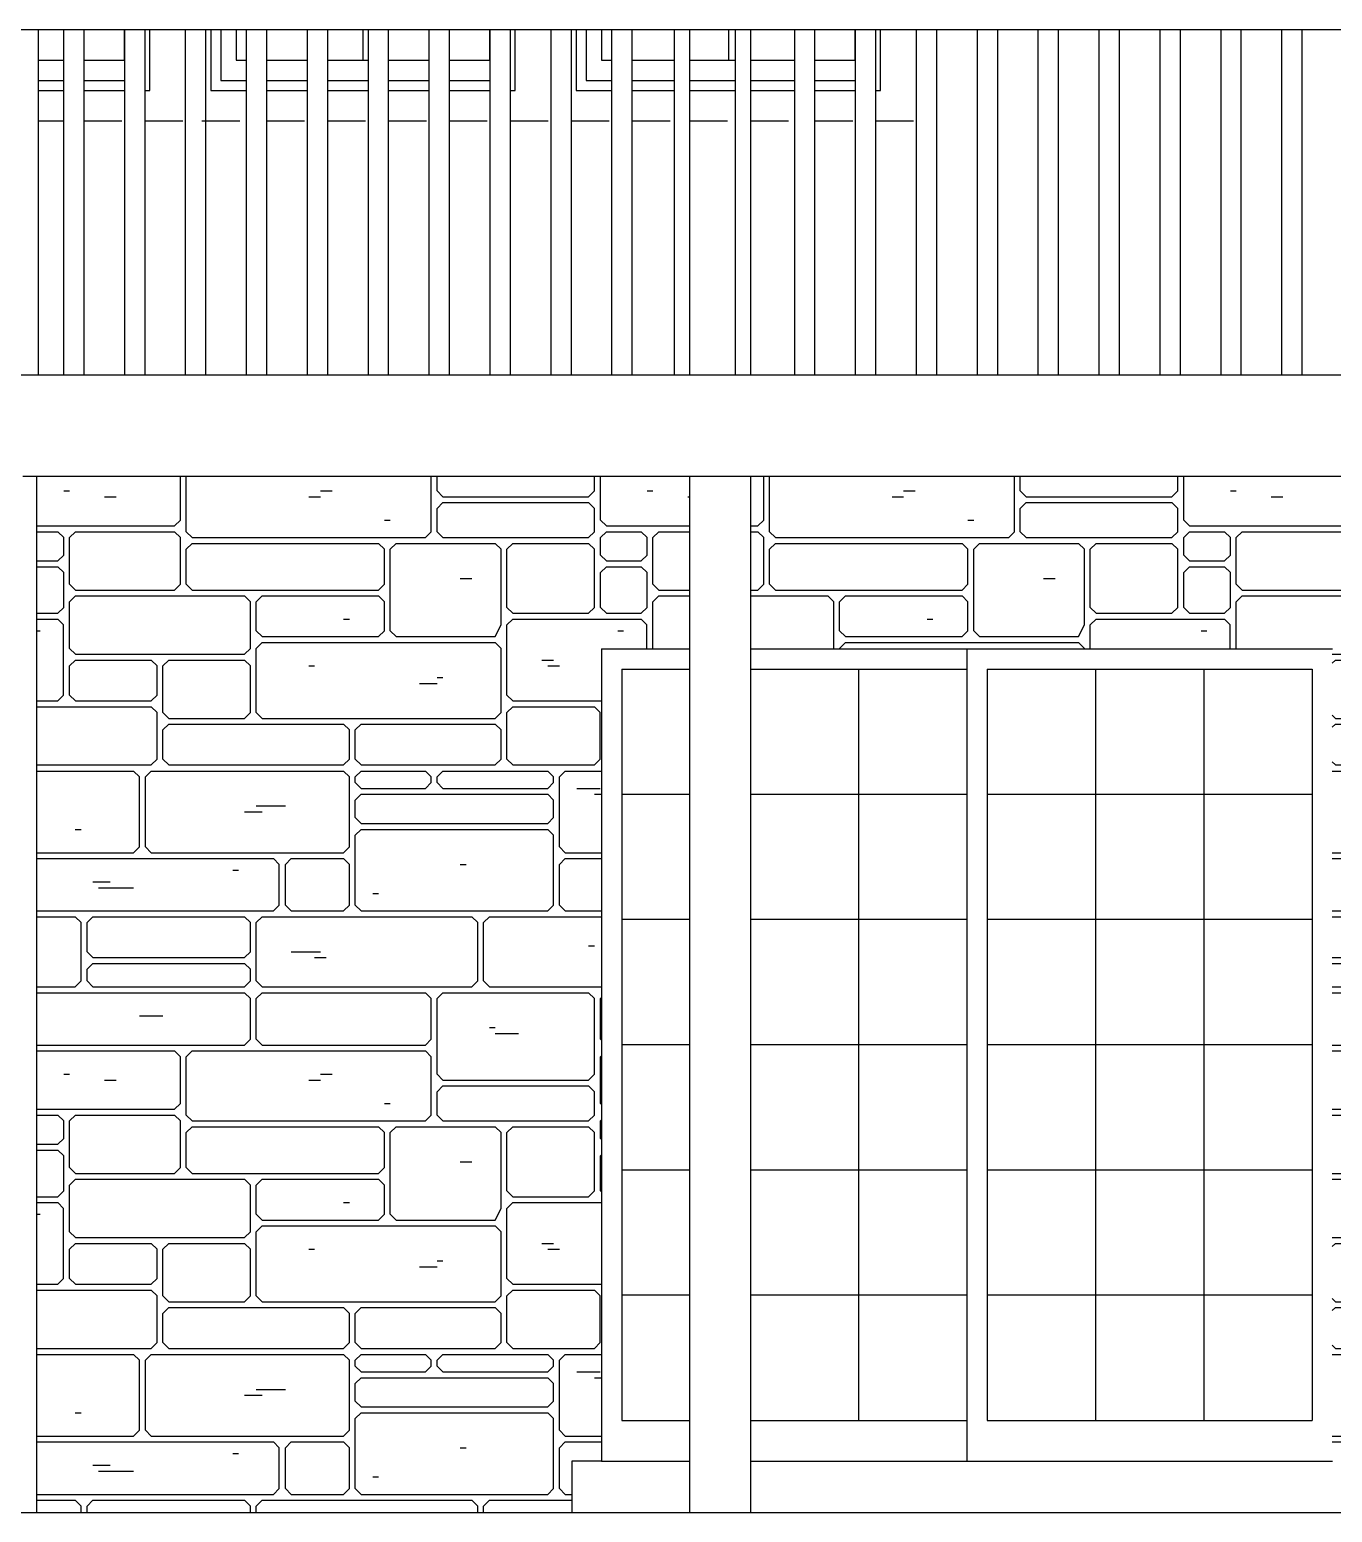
# Model space of a CAD drawing. Header units: inches. Extents: x 52 to 2123, y 129 to 1246.
# Drawn here: x 796.5 to 924.8, y 135.9 to 282 of the extents above; entities that cross this region are included whole.
import ezdxf

# ---------------------------------------------------------------- set-up
doc = ezdxf.new("R2010")
doc.units = ezdxf.units.IN
doc.header["$LTSCALE"] = 15
doc.header["$MEASUREMENT"] = 0
doc.linetypes.add('HIDDEN', pattern=[0.375, 0.25, -0.125])
for name, color, linetype in [('Exterior', 5, 'CONTINUOUS'), ('Exterior Details', 7, 'CONTINUOUS'), ('Masonry', 1, 'CONTINUOUS')]:
    doc.layers.add(name, color=color, linetype=linetype)

# ---------------------------------------------------------------- blocks, each defined once
blk = doc.blocks.new('Lower Bricks 4')
at = {"layer": 'Exterior', "color": 2}
blk.add_line((918.78, 235.98), (919.93, 235.98), dxfattribs=at)
at = {"layer": 'Exterior'}
for p, q in [((915.33, 221.04), (915.38, 220.99)), ((924.79, 152.39), (925.1, 152.08))]:
    blk.add_line(p, q, dxfattribs=at)
at = {"layer": 'Exterior Details'}
for p, q in [((868.78, 233.68), (868.78, 237.99)), ((869.35, 232.53), (869.35, 237.99)), ((893.48, 232.53), (893.48, 237.99)), ((894.05, 236.55), (894.05, 237.99)), ((909.57, 236.55), (909.57, 237.99)), ((910.16, 233.68), (910.16, 237.99)), ((926.25, 233.68), (926.25, 237.99)), ((926.82, 232.53), (926.82, 237.99)), ((881.42, 235.98), (882.56, 235.98)), ((882.56, 236.55), (883.71, 236.55)), ((894.05, 236.55), (894.63, 235.98)), ((894.05, 234.83), (894.63, 235.4)), ((894.63, 235.98), (908.99, 235.98)), ((894.63, 235.4), (908.99, 235.4)), ((908.99, 235.98), (909.57, 236.55)), ((908.99, 235.4), (909.57, 234.83)), ((914.76, 236.55), (915.33, 236.55)), ((938.88, 235.98), (940.03, 235.98)), ((940.03, 236.55), (941.18, 236.55)), ((894.05, 232.53), (894.05, 234.83)), ((909.57, 232.53), (909.57, 234.83)), ((867.46, 233.1), (868.2, 233.1)), ((867.46, 232.53), (868.2, 232.53)), ((868.2, 233.1), (868.78, 233.68)), ((868.2, 232.53), (868.78, 231.95)), ((869.35, 232.53), (869.93, 231.95)), ((888.88, 233.68), (889.46, 233.68)), ((892.91, 231.95), (893.48, 232.53)), ((894.05, 232.53), (894.63, 231.95)), ((908.99, 231.95), (909.57, 232.53)), ((910.16, 233.68), (910.73, 233.1)), ((910.16, 231.95), (910.73, 232.53)), ((910.73, 233.1), (925.67, 233.1)), ((910.73, 232.53), (914.18, 232.53)), ((914.18, 232.53), (914.76, 231.95)), ((915.33, 231.95), (915.91, 232.53)), ((915.91, 232.53), (925.67, 232.53)), ((925.67, 233.1), (926.25, 233.68)), ((925.67, 232.53), (926.25, 231.95)), ((926.82, 232.53), (927.39, 231.95)), ((868.78, 227.36), (868.78, 231.95)), ((869.35, 230.81), (869.93, 231.38)), ((869.35, 227.36), (869.35, 230.81)), ((869.93, 231.95), (892.91, 231.95)), ((869.93, 231.38), (888.31, 231.38)), ((888.31, 231.38), (888.88, 230.81)), ((888.88, 227.36), (888.88, 230.81)), ((889.46, 230.81), (890.03, 231.38)), ((889.46, 222.76), (889.46, 230.81)), ((890.03, 231.38), (899.8, 231.38)), ((894.63, 231.95), (908.99, 231.95)), ((899.8, 231.38), (900.37, 230.81)), ((900.37, 223.34), (900.37, 230.81)), ((900.95, 230.81), (901.52, 231.38)), ((900.95, 225.06), (900.95, 230.81)), ((901.52, 231.38), (908.99, 231.38)), ((908.99, 231.38), (909.57, 230.81)), ((909.57, 225.06), (909.57, 230.81)), ((910.16, 230.23), (910.16, 231.95)), ((914.76, 230.23), (914.76, 231.95)), ((915.33, 227.36), (915.33, 231.95)), ((926.25, 227.36), (926.25, 231.95)), ((926.82, 230.81), (927.39, 231.38)), ((926.82, 227.36), (926.82, 230.81)), ((927.39, 231.95), (943.79, 231.95)), ((927.39, 231.38), (943.79, 231.38)), ((910.16, 230.23), (910.73, 229.66)), ((910.73, 229.66), (914.18, 229.66)), ((914.18, 229.66), (914.76, 230.23)), ((896.35, 227.93), (897.5, 227.93)), ((910.16, 228.51), (910.73, 229.08)), ((910.16, 225.06), (910.16, 228.51)), ((910.73, 229.08), (914.18, 229.08)), ((914.18, 229.08), (914.76, 228.51)), ((914.76, 225.06), (914.76, 228.51)), ((867.46, 226.78), (868.2, 226.78)), ((868.2, 226.78), (868.78, 227.36)), ((869.35, 227.36), (869.93, 226.78)), ((869.93, 226.78), (888.31, 226.78)), ((888.31, 226.78), (888.88, 227.36)), ((915.33, 227.36), (915.91, 226.78)), ((915.91, 226.78), (925.67, 226.78)), ((925.67, 226.78), (926.25, 227.36)), ((926.82, 227.36), (927.39, 226.78)), ((927.39, 226.78), (943.79, 226.78)), ((867.46, 226.21), (875.1, 226.21)), ((875.1, 226.21), (875.67, 225.63)), ((875.67, 221.04), (875.67, 225.63)), ((876.25, 225.63), (876.82, 226.21)), ((876.25, 222.76), (876.25, 225.63)), ((876.82, 226.21), (888.31, 226.21)), ((888.31, 226.21), (888.88, 225.63)), ((888.88, 222.76), (888.88, 225.63)), ((900.95, 225.06), (901.52, 224.49)), ((908.99, 224.49), (909.57, 225.06)), ((910.16, 225.06), (910.73, 224.49)), ((914.18, 224.49), (914.76, 225.06)), ((915.33, 225.63), (915.91, 226.21)), ((915.33, 221.04), (915.33, 225.63)), ((915.91, 226.21), (932.57, 226.21)), ((932.57, 226.21), (933.14, 225.63)), ((933.14, 221.04), (933.14, 225.63)), ((933.71, 225.63), (934.29, 226.21)), ((933.71, 222.76), (933.71, 225.63)), ((934.29, 226.21), (943.79, 226.21)), ((884.86, 223.91), (885.44, 223.91)), ((900.95, 223.34), (901.52, 223.91)), ((901.52, 224.49), (908.99, 224.49)), ((901.52, 223.91), (914.16, 223.91)), ((910.73, 224.49), (914.18, 224.49)), ((914.16, 223.91), (914.74, 223.34)), ((942.33, 223.91), (942.91, 223.91)), ((876.25, 222.76), (876.82, 222.19)), ((876.82, 222.19), (888.31, 222.19)), ((888.31, 222.19), (888.88, 222.76)), ((889.46, 222.76), (890.03, 222.19)), ((890.03, 222.19), (899.8, 222.19)), ((899.8, 222.19), (900.37, 223.34)), ((900.95, 220.99), (900.95, 223.34)), ((911.86, 222.76), (912.44, 222.76)), ((914.74, 220.99), (914.74, 223.34)), ((933.71, 222.76), (934.29, 222.19)), ((934.29, 222.19), (943.79, 222.19)), ((875.62, 220.99), (875.67, 221.04)), ((876.25, 221.04), (876.82, 221.61)), ((876.25, 220.99), (876.25, 221.04)), ((876.82, 221.61), (899.8, 221.61)), ((899.8, 221.61), (900.37, 221.04)), ((900.37, 220.99), (900.37, 221.04)), ((932.57, 220.46), (933.14, 221.04)), ((933.71, 221.04), (934.29, 221.61)), ((933.71, 214.72), (933.71, 221.04)), ((934.29, 221.61), (943.79, 221.61)), ((924.79, 220.46), (932.57, 220.46)), ((924.79, 219.58), (925.1, 219.89)), ((925.1, 219.89), (932.57, 219.89)), ((932.57, 219.89), (933.14, 219.32)), ((933.14, 214.72), (933.14, 219.32)), ((938.88, 219.32), (939.46, 219.32)), ((932.57, 214.14), (933.14, 214.72)), ((933.71, 214.72), (934.29, 214.14)), ((924.79, 214.45), (925.1, 214.14)), ((924.79, 213.27), (925.1, 213.57)), ((925.1, 214.14), (932.57, 214.14)), ((925.1, 213.57), (942.33, 213.57)), ((934.29, 214.14), (943.79, 214.14)), ((942.33, 213.57), (942.91, 213)), ((943.48, 213), (943.79, 213.31)), ((942.91, 210.12), (942.91, 213)), ((943.48, 210.12), (943.48, 213)), ((924.79, 209.85), (925.1, 209.55)), ((924.79, 208.95), (942.33, 208.95)), ((925.1, 209.55), (942.33, 209.55)), ((942.33, 209.55), (942.91, 210.12)), ((942.33, 208.95), (942.91, 208.38)), ((943.48, 210.12), (943.79, 209.81)), ((942.91, 201.49), (942.91, 208.38)), ((943.48, 208.38), (943.79, 208.69)), ((943.48, 207.81), (943.48, 208.38)), ((943.48, 207.81), (943.79, 207.49)), ((943.48, 206.08), (943.79, 206.39)), ((943.48, 204.36), (943.48, 206.08)), ((932.57, 204.93), (934.29, 204.93)), ((933.71, 205.51), (936.59, 205.51)), ((943.48, 204.36), (943.79, 204.05)), ((943.48, 202.64), (943.79, 202.95)), ((943.48, 195.74), (943.48, 202.64)), ((924.79, 200.91), (942.33, 200.91)), ((924.79, 200.34), (935.42, 200.34)), ((935.42, 200.34), (935.99, 199.76)), ((936.59, 199.76), (937.16, 200.34)), ((937.16, 200.34), (942.33, 200.34)), ((942.33, 200.91), (942.91, 201.49)), ((942.33, 200.34), (942.91, 199.76)), ((931.4, 199.19), (931.97, 199.19)), ((935.99, 195.74), (935.99, 199.76)), ((936.59, 195.74), (936.59, 199.76)), ((942.91, 195.74), (942.91, 199.76)), ((935.42, 195.17), (935.99, 195.74)), ((936.59, 195.74), (937.16, 195.17)), ((942.33, 195.17), (942.91, 195.74)), ((943.48, 195.74), (943.79, 195.43)), ((924.79, 195.17), (935.42, 195.17)), ((924.79, 194.59), (932.57, 194.59)), ((932.57, 194.59), (933.14, 194.02)), ((933.71, 194.02), (934.29, 194.59)), ((934.29, 194.59), (943.79, 194.59)), ((937.16, 195.17), (942.33, 195.17)), ((933.14, 191.15), (933.14, 194.02)), ((933.71, 188.27), (933.71, 194.02)), ((924.79, 190.57), (932.57, 190.57)), ((924.79, 190), (932.57, 190)), ((932.57, 190.57), (933.14, 191.15)), ((932.57, 190), (933.14, 189.42)), ((937.16, 191.15), (940.03, 191.15)), ((939.46, 190.57), (940.61, 190.57)), ((933.14, 188.27), (933.14, 189.42)), ((924.79, 187.7), (932.57, 187.7)), ((924.79, 187.12), (932.57, 187.12)), ((932.57, 187.7), (933.14, 188.27)), ((932.57, 187.12), (933.14, 186.55)), ((933.71, 188.27), (934.29, 187.7)), ((933.71, 186.55), (934.29, 187.12)), ((934.29, 187.7), (943.79, 187.7)), ((934.29, 187.12), (943.79, 187.12)), ((933.14, 182.53), (933.14, 186.55)), ((933.71, 182.53), (933.71, 186.55)), ((924.79, 181.95), (932.57, 181.95)), ((924.79, 181.38), (925.67, 181.38)), ((925.67, 181.38), (926.25, 180.8)), ((926.82, 180.8), (927.39, 181.38)), ((927.39, 181.38), (943.79, 181.38)), ((932.57, 181.95), (933.14, 182.53)), ((933.71, 182.53), (934.29, 181.95)), ((934.29, 181.95), (943.79, 181.95)), ((926.25, 176.21), (926.25, 180.8)), ((926.82, 175.06), (926.82, 180.8)), ((938.88, 178.51), (940.03, 178.51)), ((940.03, 179.08), (941.18, 179.08)), ((924.79, 175.63), (925.67, 175.63)), ((925.67, 175.63), (926.25, 176.21)), ((924.79, 175.06), (925.67, 175.06)), ((925.67, 175.06), (926.25, 174.49)), ((926.25, 169.89), (926.25, 174.49)), ((926.82, 175.06), (927.39, 174.49)), ((926.82, 173.34), (927.39, 173.91)), ((927.39, 174.49), (943.79, 174.49)), ((927.39, 173.91), (943.79, 173.91)), ((926.82, 169.89), (926.82, 173.34)), ((925.67, 169.31), (926.25, 169.89)), ((926.82, 169.89), (927.39, 169.31)), ((924.79, 169.31), (925.67, 169.31)), ((924.79, 168.74), (932.57, 168.74)), ((927.39, 169.31), (943.79, 169.31)), ((932.57, 168.74), (933.14, 168.17)), ((933.14, 163.57), (933.14, 168.17)), ((933.71, 168.17), (934.29, 168.74)), ((933.71, 165.29), (933.71, 168.17)), ((934.29, 168.74), (943.79, 168.74)), ((933.71, 165.29), (934.29, 164.72)), ((942.33, 166.44), (942.91, 166.44)), ((933.71, 163.57), (934.29, 164.14)), ((934.29, 164.72), (943.79, 164.72)), ((934.29, 164.14), (943.79, 164.14)), ((924.79, 163), (932.57, 163)), ((924.79, 162.12), (925.1, 162.42)), ((925.1, 162.42), (932.57, 162.42)), ((932.57, 163), (933.14, 163.57)), ((932.57, 162.42), (933.14, 161.85)), ((933.71, 157.25), (933.71, 163.57)), ((933.14, 157.25), (933.14, 161.85)), ((938.88, 161.85), (939.46, 161.85)), ((924.79, 156.98), (925.1, 156.68)), ((925.1, 156.68), (932.57, 156.68)), ((932.57, 156.68), (933.14, 157.25)), ((933.71, 157.25), (934.29, 156.68)), ((934.29, 156.68), (943.79, 156.68)), ((924.79, 155.8), (925.1, 156.1)), ((925.1, 156.1), (942.33, 156.1)), ((942.33, 156.1), (942.91, 155.53)), ((942.91, 152.65), (942.91, 155.53)), ((943.48, 155.53), (943.79, 155.84)), ((943.48, 152.65), (943.48, 155.53)), ((925.1, 152.08), (942.33, 152.08)), ((942.33, 152.08), (942.91, 152.65)), ((943.48, 152.65), (943.79, 152.34)), ((924.79, 151.49), (942.33, 151.49)), ((942.33, 151.49), (942.91, 150.91)), ((942.91, 144.02), (942.91, 150.91)), ((943.48, 150.91), (943.79, 151.22)), ((943.48, 150.34), (943.48, 150.91)), ((943.48, 150.34), (943.79, 150.03)), ((933.71, 148.04), (936.59, 148.04)), ((943.48, 148.61), (943.79, 148.92)), ((943.48, 146.89), (943.48, 148.61)), ((932.57, 147.46), (934.29, 147.46)), ((943.48, 146.89), (943.79, 146.58)), ((943.48, 145.17), (943.79, 145.48)), ((943.48, 138.27), (943.48, 145.17)), ((924.79, 143.44), (942.33, 143.44)), ((942.33, 143.44), (942.91, 144.02)), ((924.79, 142.87), (935.42, 142.87)), ((931.4, 141.72), (931.97, 141.72)), ((935.42, 142.87), (935.99, 142.29)), ((935.99, 138.27), (935.99, 142.29)), ((936.59, 142.29), (937.16, 142.87)), ((936.59, 138.27), (936.59, 142.29)), ((937.16, 142.87), (942.33, 142.87)), ((942.33, 142.87), (942.91, 142.29)), ((942.91, 138.27), (942.91, 142.29)), ((930.39, 137.7), (935.42, 137.7)), ((935.42, 137.7), (935.99, 138.27)), ((936.59, 138.27), (937.16, 137.7)), ((937.16, 137.7), (942.33, 137.7)), ((942.33, 137.7), (942.91, 138.27)), ((943.48, 138.27), (943.79, 137.96)), ((930.39, 137.12), (932.57, 137.12)), ((932.57, 137.12), (933.14, 136.55)), ((933.14, 135.93), (933.14, 136.55)), ((933.71, 136.55), (934.29, 137.12)), ((933.71, 135.93), (933.71, 136.55)), ((934.29, 137.12), (943.79, 137.12))]:
    blk.add_line(p, q, dxfattribs=at)
blk = doc.blocks.new('Lower Bricks 3')
at = {"layer": 'Exterior Details'}
for p, q in [((811.31, 233.68), (811.31, 237.99)), ((811.88, 232.53), (811.88, 237.99)), ((836.01, 232.53), (836.01, 237.99)), ((836.59, 236.55), (836.59, 237.99)), ((852.1, 236.55), (852.1, 237.99)), ((852.69, 233.68), (852.69, 237.99)), ((799.82, 236.55), (800.39, 236.55)), ((803.84, 235.98), (804.99, 235.98)), ((823.95, 235.98), (825.1, 235.98)), ((825.1, 236.55), (826.25, 236.55)), ((836.59, 236.55), (837.16, 235.98)), ((836.59, 234.83), (837.16, 235.4)), ((837.16, 235.98), (851.52, 235.98)), ((837.16, 235.4), (851.52, 235.4)), ((851.52, 235.98), (852.1, 236.55)), ((851.52, 235.4), (852.1, 234.83)), ((857.29, 236.55), (857.86, 236.55)), ((861.31, 235.98), (861.46, 235.98)), ((836.59, 232.53), (836.59, 234.83)), ((852.1, 232.53), (852.1, 234.83)), ((797.13, 233.1), (810.73, 233.1)), ((797.13, 232.53), (799.24, 232.53)), ((799.24, 232.53), (799.82, 231.95)), ((800.39, 231.95), (800.97, 232.53)), ((800.97, 232.53), (810.73, 232.53)), ((810.73, 233.1), (811.31, 233.68)), ((810.73, 232.53), (811.31, 231.95)), ((811.88, 232.53), (812.46, 231.95)), ((831.42, 233.68), (831.99, 233.68)), ((835.44, 231.95), (836.01, 232.53)), ((836.59, 232.53), (837.16, 231.95)), ((851.52, 231.95), (852.1, 232.53)), ((852.69, 233.68), (853.27, 233.1)), ((852.69, 231.95), (853.27, 232.53)), ((853.27, 233.1), (861.46, 233.1)), ((853.27, 232.53), (856.71, 232.53)), ((856.71, 232.53), (857.29, 231.95)), ((857.86, 231.95), (858.44, 232.53)), ((858.44, 232.53), (861.46, 232.53)), ((799.82, 230.23), (799.82, 231.95)), ((800.39, 227.36), (800.39, 231.95)), ((811.31, 227.36), (811.31, 231.95)), ((811.88, 230.81), (812.46, 231.38)), ((811.88, 227.36), (811.88, 230.81)), ((812.46, 231.95), (835.44, 231.95)), ((812.46, 231.38), (830.84, 231.38)), ((830.84, 231.38), (831.42, 230.81)), ((831.42, 227.36), (831.42, 230.81)), ((831.99, 230.81), (832.56, 231.38)), ((831.99, 222.76), (831.99, 230.81)), ((832.56, 231.38), (842.33, 231.38)), ((837.16, 231.95), (851.52, 231.95)), ((842.33, 231.38), (842.91, 230.81)), ((842.91, 223.34), (842.91, 230.81)), ((843.48, 230.81), (844.05, 231.38)), ((843.48, 225.06), (843.48, 230.81)), ((844.05, 231.38), (851.52, 231.38)), ((851.52, 231.38), (852.1, 230.81)), ((852.1, 225.06), (852.1, 230.81)), ((852.69, 230.23), (852.69, 231.95)), ((857.29, 230.23), (857.29, 231.95)), ((857.86, 227.36), (857.86, 231.95)), ((797.13, 229.66), (799.24, 229.66)), ((799.24, 229.66), (799.82, 230.23)), ((852.69, 230.23), (853.27, 229.66)), ((853.27, 229.66), (856.71, 229.66)), ((856.71, 229.66), (857.29, 230.23)), ((797.13, 229.08), (799.24, 229.08)), ((799.24, 229.08), (799.82, 228.51)), ((799.82, 225.06), (799.82, 228.51)), ((838.88, 227.93), (840.03, 227.93)), ((852.69, 228.51), (853.27, 229.08)), ((852.69, 225.06), (852.69, 228.51)), ((853.27, 229.08), (856.71, 229.08)), ((856.71, 229.08), (857.29, 228.51)), ((857.29, 225.06), (857.29, 228.51)), ((800.39, 227.36), (800.97, 226.78)), ((800.97, 226.78), (810.73, 226.78)), ((810.73, 226.78), (811.31, 227.36)), ((811.88, 227.36), (812.46, 226.78)), ((812.46, 226.78), (830.84, 226.78)), ((830.84, 226.78), (831.42, 227.36)), ((857.86, 227.36), (858.44, 226.78)), ((858.44, 226.78), (861.46, 226.78)), ((799.24, 224.49), (799.82, 225.06)), ((800.39, 225.63), (800.97, 226.21)), ((800.39, 221.04), (800.39, 225.63)), ((800.97, 226.21), (817.63, 226.21)), ((817.63, 226.21), (818.2, 225.63)), ((818.2, 221.04), (818.2, 225.63)), ((818.78, 225.63), (819.35, 226.21)), ((818.78, 222.76), (818.78, 225.63)), ((819.35, 226.21), (830.84, 226.21)), ((830.84, 226.21), (831.42, 225.63)), ((831.42, 222.76), (831.42, 225.63)), ((843.48, 225.06), (844.05, 224.49)), ((851.52, 224.49), (852.1, 225.06)), ((852.69, 225.06), (853.27, 224.49)), ((856.71, 224.49), (857.29, 225.06)), ((857.86, 225.63), (858.44, 226.21)), ((857.86, 221.04), (857.86, 225.63)), ((858.44, 226.21), (861.46, 226.21)), ((797.13, 224.49), (799.24, 224.49)), ((797.13, 223.91), (799.22, 223.91)), ((799.22, 223.91), (799.8, 223.34)), ((827.39, 223.91), (827.97, 223.91)), ((843.48, 223.34), (844.05, 223.91)), ((844.05, 224.49), (851.52, 224.49)), ((844.05, 223.91), (856.69, 223.91)), ((853.27, 224.49), (856.71, 224.49)), ((856.69, 223.91), (857.27, 223.34)), ((797.13, 222.76), (797.5, 222.76)), ((799.8, 216.44), (799.8, 223.34)), ((818.78, 222.76), (819.35, 222.19)), ((819.35, 222.19), (830.84, 222.19)), ((830.84, 222.19), (831.42, 222.76)), ((831.99, 222.76), (832.56, 222.19)), ((832.56, 222.19), (842.33, 222.19)), ((842.33, 222.19), (842.91, 223.34)), ((843.48, 216.44), (843.48, 223.34)), ((854.4, 222.76), (854.97, 222.76)), ((857.27, 220.99), (857.27, 223.34)), ((800.39, 221.04), (800.97, 220.46)), ((817.63, 220.46), (818.2, 221.04)), ((818.78, 221.04), (819.35, 221.61)), ((818.78, 214.72), (818.78, 221.04)), ((819.35, 221.61), (842.33, 221.61)), ((842.33, 221.61), (842.91, 221.04)), ((842.91, 214.72), (842.91, 221.04)), ((857.86, 221.04), (857.92, 220.99)), ((800.39, 219.32), (800.97, 219.89)), ((800.39, 216.44), (800.39, 219.32)), ((800.97, 220.46), (817.63, 220.46)), ((800.97, 219.89), (808.44, 219.89)), ((808.44, 219.89), (809.01, 219.32)), ((809.01, 216.44), (809.01, 219.32)), ((809.59, 219.32), (810.16, 219.89)), ((809.59, 214.72), (809.59, 219.32)), ((810.16, 219.89), (817.63, 219.89)), ((817.63, 219.89), (818.2, 219.32)), ((818.2, 214.72), (818.2, 219.32)), ((823.95, 219.32), (824.52, 219.32)), ((846.93, 219.89), (848.08, 219.89)), ((847.5, 219.32), (848.65, 219.32)), ((836.59, 218.17), (837.16, 218.17)), ((799.22, 215.87), (799.8, 216.44)), ((800.39, 216.44), (800.97, 215.87)), ((808.44, 215.87), (809.01, 216.44)), ((834.86, 217.59), (836.59, 217.59)), ((843.48, 216.44), (844.05, 215.87)), ((797.13, 215.87), (799.22, 215.87)), ((797.13, 215.29), (808.44, 215.29)), ((800.97, 215.87), (808.44, 215.87)), ((808.44, 215.29), (809.01, 214.72)), ((809.01, 210.12), (809.01, 214.72)), ((809.59, 214.72), (810.16, 214.14)), ((817.63, 214.14), (818.2, 214.72)), ((818.78, 214.72), (819.35, 214.14)), ((842.33, 214.14), (842.91, 214.72)), ((843.48, 214.72), (844.05, 215.29)), ((843.48, 210.12), (843.48, 214.72)), ((844.05, 215.87), (852.79, 215.87)), ((844.05, 215.29), (852.1, 215.29)), ((852.1, 215.29), (852.67, 214.72)), ((852.67, 210.12), (852.67, 214.72)), ((809.59, 213), (810.16, 213.57)), ((810.16, 214.14), (817.63, 214.14)), ((810.16, 213.57), (827.39, 213.57)), ((819.35, 214.14), (842.33, 214.14)), ((827.39, 213.57), (827.97, 213)), ((828.54, 213), (829.12, 213.57)), ((829.12, 213.57), (842.33, 213.57)), ((842.33, 213.57), (842.91, 213)), ((809.59, 210.12), (809.59, 213)), ((827.97, 210.12), (827.97, 213)), ((828.54, 210.12), (828.54, 213)), ((842.91, 210.12), (842.91, 213)), ((797.13, 209.55), (808.44, 209.55)), ((797.13, 208.95), (806.69, 208.95)), ((806.69, 208.95), (807.27, 208.38)), ((807.86, 208.38), (808.44, 208.95)), ((808.44, 209.55), (809.01, 210.12)), ((808.44, 208.95), (827.39, 208.95)), ((809.59, 210.12), (810.16, 209.55)), ((810.16, 209.55), (827.39, 209.55)), ((827.39, 209.55), (827.97, 210.12)), ((827.39, 208.95), (827.97, 208.38)), ((828.54, 210.12), (829.12, 209.55)), ((828.54, 208.38), (829.12, 208.95)), ((829.12, 209.55), (842.33, 209.55)), ((829.12, 208.95), (835.44, 208.95)), ((835.44, 208.95), (836.01, 208.38)), ((836.59, 208.38), (837.16, 208.95)), ((837.16, 208.95), (847.5, 208.95)), ((842.33, 209.55), (842.91, 210.12)), ((843.48, 210.12), (844.05, 209.55)), ((844.05, 209.55), (852.1, 209.55)), ((847.5, 208.95), (848.08, 208.38)), ((848.65, 208.38), (849.22, 208.95)), ((849.22, 208.95), (852.79, 208.95)), ((852.1, 209.55), (852.67, 210.12)), ((807.27, 201.49), (807.27, 208.38)), ((807.86, 201.49), (807.86, 208.38)), ((827.97, 201.49), (827.97, 208.38)), ((828.54, 207.81), (828.54, 208.38)), ((828.54, 207.81), (829.12, 207.23)), ((835.44, 207.23), (836.01, 207.81)), ((836.01, 207.81), (836.01, 208.38)), ((836.59, 207.81), (836.59, 208.38)), ((836.59, 207.81), (837.16, 207.23)), ((847.5, 207.23), (848.08, 207.81)), ((848.08, 207.81), (848.08, 208.38)), ((848.65, 201.49), (848.65, 208.38)), ((828.54, 206.08), (829.12, 206.66)), ((828.54, 204.36), (828.54, 206.08)), ((829.12, 207.23), (835.44, 207.23)), ((829.12, 206.66), (847.5, 206.66)), ((837.16, 207.23), (847.5, 207.23)), ((847.5, 206.66), (848.08, 206.08)), ((848.08, 204.36), (848.08, 206.08)), ((850.37, 207.23), (852.67, 207.23)), ((852.1, 206.66), (852.79, 206.66)), ((817.63, 204.93), (819.35, 204.93)), ((818.78, 205.51), (821.65, 205.51)), ((800.95, 203.21), (801.52, 203.21)), ((828.54, 204.36), (829.12, 203.78)), ((828.54, 202.64), (829.12, 203.21)), ((829.12, 203.78), (847.5, 203.78)), ((829.12, 203.21), (847.5, 203.21)), ((847.5, 203.78), (848.08, 204.36)), ((847.5, 203.21), (848.08, 202.64)), ((828.54, 195.74), (828.54, 202.64)), ((848.08, 195.74), (848.08, 202.64)), ((797.13, 200.91), (806.69, 200.91)), ((797.13, 200.34), (820.48, 200.34)), ((806.69, 200.91), (807.27, 201.49)), ((807.86, 201.49), (808.44, 200.91)), ((808.44, 200.91), (827.39, 200.91)), ((820.48, 200.34), (821.05, 199.76)), ((821.65, 199.76), (822.22, 200.34)), ((822.22, 200.34), (827.39, 200.34)), ((827.39, 200.91), (827.97, 201.49)), ((827.39, 200.34), (827.97, 199.76)), ((848.65, 201.49), (849.22, 200.91)), ((848.65, 199.76), (849.22, 200.34)), ((849.22, 200.91), (852.79, 200.91)), ((849.22, 200.34), (852.79, 200.34)), ((816.46, 199.19), (817.03, 199.19)), ((821.05, 195.74), (821.05, 199.76)), ((821.65, 195.74), (821.65, 199.76)), ((827.97, 195.74), (827.97, 199.76)), ((838.88, 199.76), (839.46, 199.76)), ((848.65, 195.74), (848.65, 199.76)), ((802.67, 198.04), (804.39, 198.04)), ((803.25, 197.46), (806.69, 197.46)), ((820.48, 195.17), (821.05, 195.74)), ((821.65, 195.74), (822.22, 195.17)), ((827.39, 195.17), (827.97, 195.74)), ((828.54, 195.74), (829.12, 195.17)), ((830.27, 196.89), (830.84, 196.89)), ((847.5, 195.17), (848.08, 195.74)), ((848.65, 195.74), (849.22, 195.17)), ((797.13, 195.17), (820.48, 195.17)), ((797.13, 194.59), (800.95, 194.59)), ((800.95, 194.59), (801.52, 194.02)), ((802.12, 194.02), (802.69, 194.59)), ((802.69, 194.59), (817.63, 194.59)), ((817.63, 194.59), (818.2, 194.02)), ((818.78, 194.02), (819.35, 194.59)), ((819.35, 194.59), (840.03, 194.59)), ((822.22, 195.17), (827.39, 195.17)), ((829.12, 195.17), (847.5, 195.17)), ((840.03, 194.59), (840.61, 194.02)), ((841.18, 194.02), (841.76, 194.59)), ((841.76, 194.59), (852.79, 194.59)), ((849.22, 195.17), (852.79, 195.17)), ((801.52, 188.27), (801.52, 194.02)), ((802.12, 191.15), (802.12, 194.02)), ((818.2, 191.15), (818.2, 194.02)), ((818.78, 188.27), (818.78, 194.02)), ((840.61, 188.27), (840.61, 194.02)), ((841.18, 188.27), (841.18, 194.02)), ((851.52, 191.72), (852.1, 191.72)), ((802.12, 191.15), (802.69, 190.57)), ((802.12, 189.42), (802.69, 190)), ((802.69, 190.57), (817.63, 190.57)), ((802.69, 190), (817.63, 190)), ((817.63, 190.57), (818.2, 191.15)), ((817.63, 190), (818.2, 189.42)), ((822.22, 191.15), (825.1, 191.15)), ((824.52, 190.57), (825.67, 190.57)), ((802.12, 188.27), (802.12, 189.42)), ((818.2, 188.27), (818.2, 189.42)), ((797.13, 187.7), (800.95, 187.7)), ((797.13, 187.12), (817.63, 187.12)), ((800.95, 187.7), (801.52, 188.27)), ((802.12, 188.27), (802.69, 187.7)), ((802.69, 187.7), (817.63, 187.7)), ((817.63, 187.7), (818.2, 188.27)), ((817.63, 187.12), (818.2, 186.55)), ((818.78, 188.27), (819.35, 187.7)), ((818.78, 186.55), (819.35, 187.12)), ((819.35, 187.7), (840.03, 187.7)), ((819.35, 187.12), (835.44, 187.12)), ((835.44, 187.12), (836.01, 186.55)), ((836.59, 186.55), (837.16, 187.12)), ((837.16, 187.12), (851.52, 187.12)), ((840.03, 187.7), (840.61, 188.27)), ((841.18, 188.27), (841.76, 187.7)), ((841.76, 187.7), (852.79, 187.7)), ((851.52, 187.12), (852.1, 186.55)), ((818.2, 182.53), (818.2, 186.55)), ((818.78, 182.53), (818.78, 186.55)), ((836.01, 182.53), (836.01, 186.55)), ((836.59, 179.08), (836.59, 186.55)), ((852.1, 179.08), (852.1, 186.55)), ((852.69, 186.55), (852.79, 186.65)), ((852.69, 182.53), (852.69, 186.55)), ((807.29, 184.83), (809.59, 184.83)), ((841.76, 183.68), (842.33, 183.68)), ((842.33, 183.1), (844.63, 183.1)), ((797.13, 181.95), (817.63, 181.95)), ((797.13, 181.38), (810.73, 181.38)), ((810.73, 181.38), (811.31, 180.8)), ((811.88, 180.8), (812.46, 181.38)), ((812.46, 181.38), (835.44, 181.38)), ((817.63, 181.95), (818.2, 182.53)), ((818.78, 182.53), (819.35, 181.95)), ((819.35, 181.95), (835.44, 181.95)), ((835.44, 181.95), (836.01, 182.53)), ((835.44, 181.38), (836.01, 180.8)), ((852.69, 182.53), (852.79, 182.43)), ((811.31, 176.21), (811.31, 180.8)), ((811.88, 175.06), (811.88, 180.8)), ((836.01, 175.06), (836.01, 180.8)), ((852.69, 180.8), (852.79, 180.91)), ((852.69, 176.21), (852.69, 180.8)), ((799.82, 179.08), (800.39, 179.08)), ((803.84, 178.51), (804.99, 178.51)), ((823.95, 178.51), (825.1, 178.51)), ((825.1, 179.08), (826.25, 179.08)), ((836.59, 179.08), (837.16, 178.51)), ((837.16, 178.51), (851.52, 178.51)), ((851.52, 178.51), (852.1, 179.08)), ((836.59, 177.36), (837.16, 177.93)), ((836.59, 175.06), (836.59, 177.36)), ((837.16, 177.93), (851.52, 177.93)), ((851.52, 177.93), (852.1, 177.36)), ((852.1, 175.06), (852.1, 177.36)), ((797.13, 175.63), (810.73, 175.63)), ((810.73, 175.63), (811.31, 176.21)), ((831.42, 176.21), (831.99, 176.21)), ((852.69, 176.21), (852.79, 176.11)), ((797.13, 175.06), (799.24, 175.06)), ((799.24, 175.06), (799.82, 174.49)), ((799.82, 172.76), (799.82, 174.49)), ((800.39, 174.49), (800.97, 175.06)), ((800.39, 169.89), (800.39, 174.49)), ((800.97, 175.06), (810.73, 175.06)), ((810.73, 175.06), (811.31, 174.49)), ((811.31, 169.89), (811.31, 174.49)), ((811.88, 175.06), (812.46, 174.49)), ((811.88, 173.34), (812.46, 173.91)), ((812.46, 174.49), (835.44, 174.49)), ((812.46, 173.91), (830.84, 173.91)), ((830.84, 173.91), (831.42, 173.34)), ((831.99, 173.34), (832.56, 173.91)), ((832.56, 173.91), (842.33, 173.91)), ((835.44, 174.49), (836.01, 175.06)), ((836.59, 175.06), (837.16, 174.49)), ((837.16, 174.49), (851.52, 174.49)), ((842.33, 173.91), (842.91, 173.34)), ((843.48, 173.34), (844.05, 173.91)), ((844.05, 173.91), (851.52, 173.91)), ((851.52, 174.49), (852.1, 175.06)), ((851.52, 173.91), (852.1, 173.34)), ((852.69, 174.49), (852.79, 174.59)), ((852.69, 172.76), (852.69, 174.49)), ((799.24, 172.19), (799.82, 172.76)), ((811.88, 169.89), (811.88, 173.34)), ((831.42, 169.89), (831.42, 173.34)), ((831.99, 165.29), (831.99, 173.34)), ((842.91, 165.87), (842.91, 173.34)), ((843.48, 167.59), (843.48, 173.34)), ((852.1, 167.59), (852.1, 173.34)), ((852.69, 172.76), (852.79, 172.66)), ((797.13, 172.19), (799.24, 172.19)), ((797.13, 171.61), (799.24, 171.61)), ((799.24, 171.61), (799.82, 171.04)), ((799.82, 167.59), (799.82, 171.04)), ((852.69, 171.04), (852.79, 171.14)), ((852.69, 167.59), (852.69, 171.04)), ((800.39, 169.89), (800.97, 169.31)), ((810.73, 169.31), (811.31, 169.89)), ((811.88, 169.89), (812.46, 169.31)), ((830.84, 169.31), (831.42, 169.89)), ((838.88, 170.46), (840.03, 170.46)), ((800.39, 168.17), (800.97, 168.74)), ((800.39, 163.57), (800.39, 168.17)), ((800.97, 169.31), (810.73, 169.31)), ((800.97, 168.74), (817.63, 168.74)), ((812.46, 169.31), (830.84, 169.31)), ((817.63, 168.74), (818.2, 168.17)), ((818.2, 163.57), (818.2, 168.17)), ((818.78, 168.17), (819.35, 168.74)), ((818.78, 165.29), (818.78, 168.17)), ((819.35, 168.74), (830.84, 168.74)), ((830.84, 168.74), (831.42, 168.17)), ((831.42, 165.29), (831.42, 168.17)), ((797.13, 167.02), (799.24, 167.02)), ((799.24, 167.02), (799.82, 167.59)), ((843.48, 167.59), (844.05, 167.02)), ((844.05, 167.02), (851.52, 167.02)), ((851.52, 167.02), (852.1, 167.59)), ((852.69, 167.59), (852.79, 167.49)), ((797.13, 166.44), (799.22, 166.44)), ((797.13, 165.29), (797.5, 165.29)), ((799.22, 166.44), (799.8, 165.87)), ((799.8, 158.97), (799.8, 165.87)), ((818.78, 165.29), (819.35, 164.72)), ((827.39, 166.44), (827.97, 166.44)), ((830.84, 164.72), (831.42, 165.29)), ((831.99, 165.29), (832.56, 164.72)), ((842.33, 164.72), (842.91, 165.87)), ((843.48, 165.87), (844.05, 166.44)), ((843.48, 158.97), (843.48, 165.87)), ((844.05, 166.44), (852.79, 166.44)), ((818.78, 163.57), (819.35, 164.14)), ((819.35, 164.72), (830.84, 164.72)), ((819.35, 164.14), (842.33, 164.14)), ((832.56, 164.72), (842.33, 164.72)), ((842.33, 164.14), (842.91, 163.57)), ((800.39, 163.57), (800.97, 163)), ((800.39, 161.85), (800.97, 162.42)), ((800.97, 163), (817.63, 163)), ((800.97, 162.42), (808.44, 162.42)), ((808.44, 162.42), (809.01, 161.85)), ((809.59, 161.85), (810.16, 162.42)), ((810.16, 162.42), (817.63, 162.42)), ((817.63, 163), (818.2, 163.57)), ((817.63, 162.42), (818.2, 161.85)), ((818.78, 157.25), (818.78, 163.57)), ((842.91, 157.25), (842.91, 163.57)), ((846.93, 162.42), (848.08, 162.42)), ((800.39, 158.97), (800.39, 161.85)), ((809.01, 158.97), (809.01, 161.85)), ((809.59, 157.25), (809.59, 161.85)), ((818.2, 157.25), (818.2, 161.85)), ((823.95, 161.85), (824.52, 161.85)), ((836.59, 160.7), (837.16, 160.7)), ((847.5, 161.85), (848.65, 161.85)), ((834.86, 160.12), (836.59, 160.12)), ((797.13, 158.4), (799.22, 158.4)), ((797.13, 157.83), (808.44, 157.83)), ((799.22, 158.4), (799.8, 158.97)), ((800.39, 158.97), (800.97, 158.4)), ((800.97, 158.4), (808.44, 158.4)), ((808.44, 158.4), (809.01, 158.97)), ((808.44, 157.83), (809.01, 157.25)), ((843.48, 158.97), (844.05, 158.4)), ((843.48, 157.25), (844.05, 157.83)), ((844.05, 158.4), (852.79, 158.4)), ((844.05, 157.83), (852.1, 157.83)), ((852.1, 157.83), (852.67, 157.25)), ((809.01, 152.65), (809.01, 157.25)), ((809.59, 157.25), (810.16, 156.68)), ((810.16, 156.68), (817.63, 156.68)), ((817.63, 156.68), (818.2, 157.25)), ((818.78, 157.25), (819.35, 156.68)), ((819.35, 156.68), (842.33, 156.68)), ((842.33, 156.68), (842.91, 157.25)), ((843.48, 152.65), (843.48, 157.25)), ((852.67, 152.65), (852.67, 157.25)), ((809.59, 155.53), (810.16, 156.1)), ((809.59, 152.65), (809.59, 155.53)), ((810.16, 156.1), (827.39, 156.1)), ((827.39, 156.1), (827.97, 155.53)), ((827.97, 152.65), (827.97, 155.53)), ((828.54, 155.53), (829.12, 156.1)), ((828.54, 152.65), (828.54, 155.53)), ((829.12, 156.1), (842.33, 156.1)), ((842.33, 156.1), (842.91, 155.53)), ((842.91, 152.65), (842.91, 155.53)), ((797.13, 152.08), (808.44, 152.08)), ((808.44, 152.08), (809.01, 152.65)), ((809.59, 152.65), (810.16, 152.08)), ((810.16, 152.08), (827.39, 152.08)), ((827.39, 152.08), (827.97, 152.65)), ((828.54, 152.65), (829.12, 152.08)), ((829.12, 152.08), (842.33, 152.08)), ((842.33, 152.08), (842.91, 152.65)), ((843.48, 152.65), (844.05, 152.08)), ((844.05, 152.08), (852.1, 152.08)), ((852.1, 152.08), (852.67, 152.65)), ((797.13, 151.49), (806.69, 151.49)), ((806.69, 151.49), (807.27, 150.91)), ((807.27, 144.02), (807.27, 150.91)), ((807.86, 150.91), (808.44, 151.49)), ((807.86, 144.02), (807.86, 150.91)), ((808.44, 151.49), (827.39, 151.49)), ((827.39, 151.49), (827.97, 150.91)), ((827.97, 144.02), (827.97, 150.91)), ((828.54, 150.91), (829.12, 151.49)), ((828.54, 150.34), (828.54, 150.91)), ((829.12, 151.49), (835.44, 151.49)), ((835.44, 151.49), (836.01, 150.91)), ((836.01, 150.34), (836.01, 150.91)), ((836.59, 150.91), (837.16, 151.49)), ((836.59, 150.34), (836.59, 150.91)), ((837.16, 151.49), (847.5, 151.49)), ((847.5, 151.49), (848.08, 150.91)), ((848.08, 150.34), (848.08, 150.91)), ((848.65, 150.91), (849.22, 151.49)), ((848.65, 144.02), (848.65, 150.91)), ((849.22, 151.49), (852.79, 151.49)), ((828.54, 150.34), (829.12, 149.76)), ((828.54, 148.61), (829.12, 149.19)), ((829.12, 149.76), (835.44, 149.76)), ((829.12, 149.19), (847.5, 149.19)), ((835.44, 149.76), (836.01, 150.34)), ((836.59, 150.34), (837.16, 149.76)), ((837.16, 149.76), (847.5, 149.76)), ((847.5, 149.76), (848.08, 150.34)), ((847.5, 149.19), (848.08, 148.61)), ((850.37, 149.76), (852.67, 149.76)), ((852.1, 149.19), (852.79, 149.19)), ((818.78, 148.04), (821.65, 148.04)), ((828.54, 146.89), (828.54, 148.61)), ((848.08, 146.89), (848.08, 148.61)), ((817.63, 147.46), (819.35, 147.46)), ((828.54, 146.89), (829.12, 146.32)), ((829.12, 146.32), (847.5, 146.32)), ((847.5, 146.32), (848.08, 146.89)), ((800.95, 145.74), (801.52, 145.74)), ((828.54, 145.17), (829.12, 145.74)), ((828.54, 138.27), (828.54, 145.17)), ((829.12, 145.74), (847.5, 145.74)), ((847.5, 145.74), (848.08, 145.17)), ((848.08, 138.27), (848.08, 145.17)), ((797.13, 143.44), (806.69, 143.44)), ((806.69, 143.44), (807.27, 144.02)), ((807.86, 144.02), (808.44, 143.44)), ((808.44, 143.44), (827.39, 143.44)), ((827.39, 143.44), (827.97, 144.02)), ((848.65, 144.02), (849.22, 143.44)), ((849.22, 143.44), (852.79, 143.44)), ((797.13, 142.87), (820.48, 142.87)), ((816.46, 141.72), (817.03, 141.72)), ((820.48, 142.87), (821.05, 142.29)), ((821.05, 138.27), (821.05, 142.29)), ((821.65, 142.29), (822.22, 142.87)), ((821.65, 138.27), (821.65, 142.29)), ((822.22, 142.87), (827.39, 142.87)), ((827.39, 142.87), (827.97, 142.29)), ((827.97, 138.27), (827.97, 142.29)), ((838.88, 142.29), (839.46, 142.29)), ((848.65, 142.29), (849.22, 142.87)), ((848.65, 138.27), (848.65, 142.29)), ((849.22, 142.87), (852.79, 142.87)), ((802.67, 140.57), (804.39, 140.57)), ((803.25, 140), (806.69, 140)), ((830.27, 139.42), (830.84, 139.42)), ((797.13, 137.7), (820.48, 137.7)), ((820.48, 137.7), (821.05, 138.27)), ((821.65, 138.27), (822.22, 137.7)), ((822.22, 137.7), (827.39, 137.7)), ((827.39, 137.7), (827.97, 138.27)), ((828.54, 138.27), (829.12, 137.7)), ((829.12, 137.7), (847.5, 137.7)), ((847.5, 137.7), (848.08, 138.27)), ((848.65, 138.27), (849.22, 137.7)), ((849.22, 137.7), (849.87, 137.7)), ((797.13, 137.12), (800.95, 137.12)), ((800.95, 137.12), (801.52, 136.55)), ((801.52, 135.93), (801.52, 136.55)), ((802.12, 136.55), (802.69, 137.12)), ((802.12, 135.93), (802.12, 136.55)), ((802.69, 137.12), (817.63, 137.12)), ((817.63, 137.12), (818.2, 136.55)), ((818.2, 135.93), (818.2, 136.55)), ((818.78, 136.55), (819.35, 137.12)), ((818.78, 135.93), (818.78, 136.55)), ((819.35, 137.12), (840.03, 137.12)), ((840.03, 137.12), (840.61, 136.55)), ((840.61, 135.93), (840.61, 136.55)), ((841.18, 136.55), (841.76, 137.12)), ((841.18, 135.93), (841.18, 136.55)), ((841.76, 137.12), (849.87, 137.12))]:
    blk.add_line(p, q, dxfattribs=at)

msp = doc.modelspace()

# ---------------------------------------------------------------- linework, layer by layer
at = {"layer": 'Exterior'}
for p, q in [((805.79194, 278.98513), (805.79194, 281.98513)), ((808.29194, 275.98513), (808.29194, 281.98513)), ((814.29194, 281.98513), (814.29194, 275.98513)), ((816.79194, 281.98513), (816.79194, 278.98513)), ((841.79194, 278.98513), (841.79194, 281.98513)), ((844.29194, 275.98513), (844.29194, 281.98513)), ((850.29194, 281.98513), (850.29194, 275.98513)), ((852.79194, 281.98513), (852.79194, 278.98513)), ((877.79194, 278.98513), (877.79194, 281.98513)), ((880.29194, 275.98513), (880.29194, 281.98513)), ((797.29194, 278.98513), (799.79194, 278.98513)), ((801.79194, 278.98513), (805.79194, 278.98513)), ((816.79194, 278.98513), (817.79194, 278.98513)), ((819.79194, 278.98513), (823.79194, 278.98513)), ((825.79194, 278.98513), (829.79194, 278.98513)), ((831.79194, 278.98513), (835.79194, 278.98513)), ((837.79194, 278.98513), (841.79194, 278.98513)), ((852.79194, 278.98513), (853.79194, 278.98513)), ((855.79194, 278.98513), (859.95861, 278.98513)), ((861.45861, 278.98513), (865.95861, 278.98513)), ((867.45861, 278.98513), (871.79194, 278.98513)), ((873.79194, 278.98513), (877.79194, 278.98513)), ((797.29194, 275.98513), (799.79194, 275.98513)), ((801.79194, 275.98513), (805.79194, 275.98513)), ((807.79194, 275.98513), (808.29194, 275.98513)), ((814.29194, 275.98513), (817.79194, 275.98513)), ((819.79194, 275.98513), (823.79194, 275.98513)), ((825.79194, 275.98513), (829.79194, 275.98513)), ((831.79194, 275.98513), (835.79194, 275.98513)), ((837.79194, 275.98513), (841.79194, 275.98513)), ((843.79194, 275.98513), (844.29194, 275.98513)), ((850.29194, 275.98513), (853.79194, 275.98513)), ((855.79194, 275.98513), (859.95861, 275.98513)), ((861.45861, 275.98513), (865.95861, 275.98513)), ((867.45861, 275.98513), (871.79194, 275.98513)), ((873.79194, 275.98513), (877.79194, 275.98513)), ((879.79194, 275.98513), (880.29194, 275.98513)), ((852.79194, 220.98513), (852.79194, 140.98513)), ((852.79194, 220.98513), (861.45861, 220.98513)), ((867.45861, 220.98513), (924.79194, 220.98513)), ((888.79194, 220.98513), (888.79194, 140.98513)), ((854.79194, 218.98513), (854.79194, 144.98513)), ((854.79194, 218.98513), (861.45861, 218.98513)), ((867.45861, 218.98513), (888.79194, 218.98513)), ((890.79194, 218.98513), (922.79194, 218.98513)), ((890.79194, 218.98513), (890.79194, 144.98513)), ((922.79194, 218.98513), (922.79194, 144.98513)), ((854.79194, 144.98513), (861.45861, 144.98513)), ((867.45861, 144.98513), (888.79194, 144.98513)), ((890.79194, 144.98513), (922.79194, 144.98513)), ((849.86668, 140.98513), (849.86668, 135.92808)), ((852.79194, 140.98513), (849.86668, 140.98513)), ((852.79194, 140.98513), (861.45861, 140.98513)), ((867.45861, 140.98513), (924.79194, 140.98513)), ((485.65407, 135.92808), (948.79194, 135.92808))]:
    msp.add_line(p, q, dxfattribs=at)
at = {"layer": 'Exterior Details'}
for p, q in [((694.29194, 281.98513), (948.79194, 281.98513)), ((797.29194, 281.98513), (797.29194, 247.98513)), ((799.79194, 281.98513), (799.79194, 247.98513)), ((801.79194, 281.98513), (801.79194, 247.98513)), ((805.79194, 281.98513), (805.79194, 247.98513)), ((807.79194, 281.98513), (807.79194, 247.98513)), ((811.79194, 281.98513), (811.79194, 247.98513)), ((813.79194, 281.98513), (813.79194, 247.98513)), ((815.29194, 281.98513), (815.29194, 276.98513)), ((817.79194, 281.98513), (817.79194, 247.98513)), ((819.79194, 281.98513), (819.79194, 247.98513)), ((823.79194, 281.98513), (823.79194, 247.98513)), ((825.79194, 281.98513), (825.79194, 247.98513)), ((829.79194, 281.98513), (829.79194, 247.98513)), ((831.79194, 281.98513), (831.79194, 247.98513)), ((835.79194, 281.98513), (835.79194, 247.98513)), ((837.79194, 281.98513), (837.79194, 247.98513)), ((841.79194, 281.98513), (841.79194, 247.98513)), ((843.79194, 281.98513), (843.79194, 247.98513)), ((847.79194, 281.98513), (847.79194, 247.98513)), ((849.79194, 281.98513), (849.79194, 247.98513)), ((851.29194, 281.98513), (851.29194, 276.98513)), ((853.79194, 281.98513), (853.79194, 247.98513)), ((855.79194, 281.98513), (855.79194, 247.98513)), ((859.95861, 281.98513), (859.95861, 247.98513)), ((861.45861, 281.98513), (861.45861, 247.98513)), ((865.95861, 281.98513), (865.95861, 247.98513)), ((867.45861, 281.98513), (867.45861, 247.98513)), ((871.79194, 281.98513), (871.79194, 247.98513)), ((873.79194, 281.98513), (873.79194, 247.98513)), ((877.79194, 281.98513), (877.79194, 247.98513)), ((879.79194, 281.98513), (879.79194, 247.98513)), ((883.79194, 281.98513), (883.79194, 247.98513)), ((885.79194, 281.98513), (885.79194, 247.98513)), ((889.79194, 281.98513), (889.79194, 247.98513)), ((891.79194, 281.98513), (891.79194, 247.98513)), ((895.79194, 281.98513), (895.79194, 247.98513)), ((897.79194, 281.98513), (897.79194, 247.98513)), ((901.79194, 281.98513), (901.79194, 247.98513)), ((903.79194, 281.98513), (903.79194, 247.98513)), ((907.79194, 281.98513), (907.79194, 247.98513)), ((909.79194, 281.98513), (909.79194, 247.98513)), ((913.79194, 281.98513), (913.79194, 247.98513)), ((915.79194, 281.98513), (915.79194, 247.98513)), ((919.79194, 281.98513), (919.79194, 247.98513)), ((921.79194, 281.98513), (921.79194, 247.98513)), ((921.79194, 281.98513), (921.79194, 247.98513)), ((797.29194, 276.98513), (799.79194, 276.98513)), ((801.79194, 276.98513), (805.79194, 276.98513)), ((815.29194, 276.98513), (817.79194, 276.98513)), ((819.79194, 276.98513), (823.79194, 276.98513)), ((825.79194, 276.98513), (829.79194, 276.98513)), ((831.79194, 276.98513), (835.79194, 276.98513)), ((837.79194, 276.98513), (841.79194, 276.98513)), ((851.29194, 276.98513), (853.79194, 276.98513)), ((855.79194, 276.98513), (859.95861, 276.98513)), ((861.45861, 276.98513), (865.95861, 276.98513)), ((867.45861, 276.98513), (871.79194, 276.98513)), ((873.79194, 276.98513), (877.79194, 276.98513)), ((696.29194, 247.98513), (948.79194, 247.98513)), ((795.79194, 237.98513), (861.45861, 237.98513)), ((797.12528, 237.98513), (797.12528, 135.92808)), ((861.45861, 237.98513), (867.45861, 237.98513)), ((861.45861, 237.98513), (861.45861, 135.92808)), ((867.45861, 237.98513), (943.79194, 237.98513)), ((867.45861, 237.98513), (867.45861, 135.92808)), ((867.45861, 218.98513), (867.45861, 144.98513)), ((878.12528, 218.98513), (878.12528, 144.98513)), ((901.45861, 218.98513), (901.45861, 144.98513)), ((912.12528, 218.98513), (912.12528, 144.98513)), ((861.45861, 206.6518), (854.79194, 206.6518)), ((888.79194, 206.6518), (867.45861, 206.6518)), ((922.79194, 206.6518), (890.79194, 206.6518)), ((861.45861, 194.31846), (854.79194, 194.31846)), ((888.79194, 194.31846), (867.45861, 194.31846)), ((922.79194, 194.31846), (890.79194, 194.31846)), ((861.45861, 181.98513), (854.79194, 181.98513)), ((888.79194, 181.98513), (867.45861, 181.98513)), ((922.79194, 181.98513), (890.79194, 181.98513)), ((861.45861, 169.6518), (854.79194, 169.6518)), ((888.79194, 169.6518), (867.45861, 169.6518)), ((922.79194, 169.6518), (890.79194, 169.6518)), ((861.45861, 157.31846), (854.79194, 157.31846)), ((888.79194, 157.31846), (867.45861, 157.31846)), ((922.79194, 157.31846), (890.79194, 157.31846))]:
    msp.add_line(p, q, dxfattribs=at)
at = {"layer": 'Exterior Details', "color": 2}
for p, q in [((829.29194, 281.98513), (829.29194, 278.98513)), ((865.29194, 281.98513), (865.29194, 278.98513))]:
    msp.add_line(p, q, dxfattribs=at)
at = {"layer": 'Exterior Details', "linetype": 'HIDDEN'}
for p, q in [((797.29194, 273.0012), (799.79194, 273.0012)), ((801.79194, 273.0012), (805.79194, 273.0012)), ((807.79194, 273.0012), (817.79194, 273.0012)), ((819.79194, 273.0012), (823.79194, 273.0012)), ((825.79194, 273.0012), (829.79194, 273.0012)), ((831.79194, 273.0012), (835.79194, 273.0012)), ((837.79194, 273.0012), (841.79194, 273.0012)), ((843.79194, 273.0012), (847.79194, 273.0012)), ((849.79194, 273.0012), (853.79194, 273.0012)), ((855.79194, 273.0012), (859.95861, 273.0012)), ((861.45861, 273.0012), (865.95861, 273.0012)), ((867.45861, 273.0012), (871.79194, 273.0012)), ((873.79194, 273.0012), (877.79194, 273.0012)), ((879.79194, 273.0012), (883.79194, 273.0012))]:
    msp.add_line(p, q, dxfattribs=at)

# ---------------------------------------------------------------- block references
at = {"layer": 'Masonry'}
for name in ['Lower Bricks 3', 'Lower Bricks 4']:
    msp.add_blockref(name, (0, 0), dxfattribs=at)

doc.saveas('drawing.dxf')
